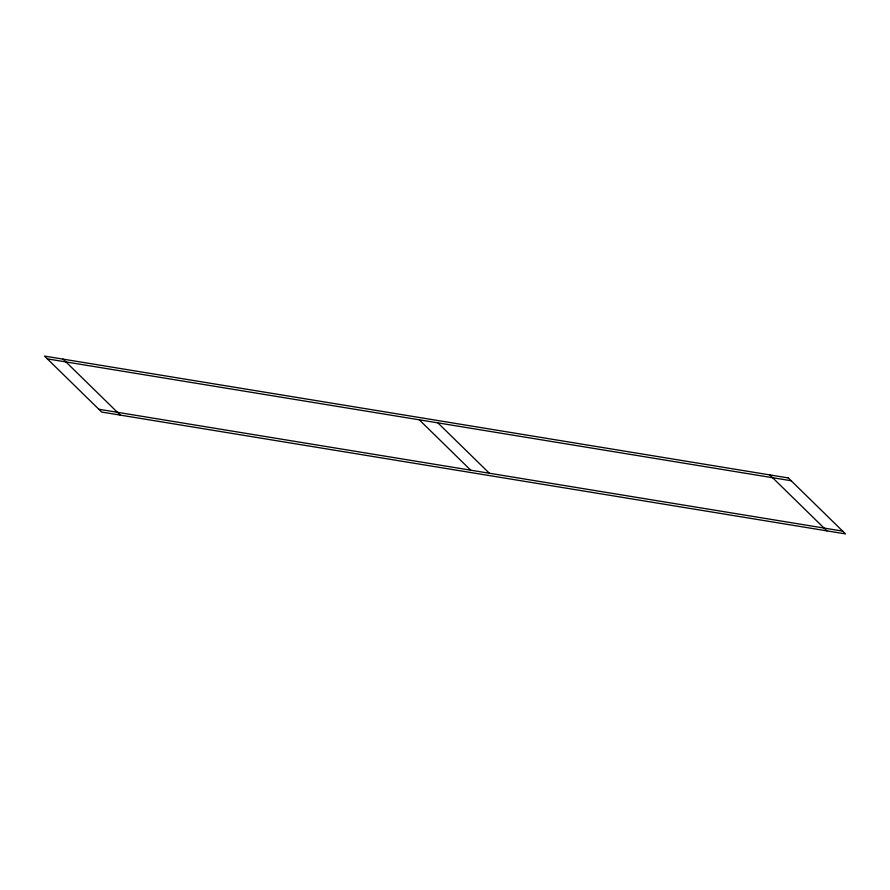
<?xml version="1.0" encoding="UTF-8"?>
<svg xmlns="http://www.w3.org/2000/svg" width="890" height="890" viewBox="0 0 890 890"><rect width="100%" height="100%" fill="white"/><g stroke="black" fill="none" stroke-linecap="round" stroke-linejoin="round"><path stroke-width="1.33" d="M47.359 358.881L791.165 480.745M98.835 409.255L842.641 531.119M769.716 474.893L826.91 530.863M437.858 422.861L489.333 473.235M419.268 419.813L470.732 470.187M63.09 359.137L120.284 415.107M788.306 477.941L44.5 356.089L101.694 412.059L845.5 533.911L788.306 477.941"/></g></svg>
